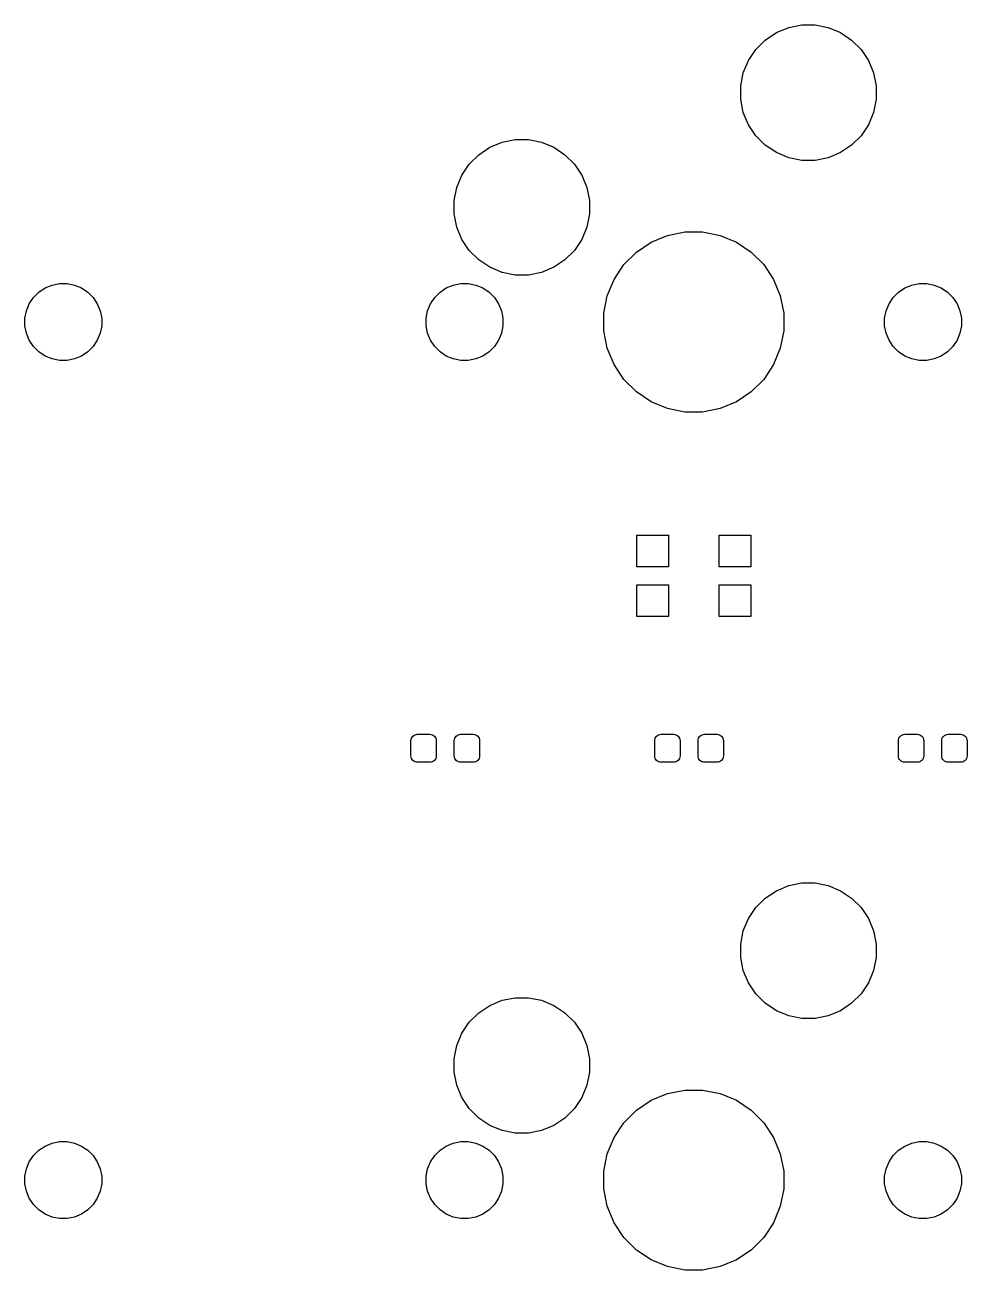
# Model space of a CAD drawing. Extents: x 1.3 to 14.8, y -4.8 to -0.1.
# Drawn here: x 7.756 to 8.578, y -1.562 to -0.476 of the extents above; entities that cross this region are included whole.
import ezdxf

# ---------------------------------------------------------------- set-up
doc = ezdxf.new("R2010")
doc.units = 0
doc.header["$MEASUREMENT"] = 0
doc.layers.add('BLACK', color=7, linetype='CONTINUOUS')

msp = doc.modelspace()

# ---------------------------------------------------------------- linework, layer by layer
at = {"layer": 'BLACK', "linetype": 'CONTINUOUS'}
for p, q in [((8.42277, -0.478214), (8.43418, -0.475945)), ((8.43418, -0.475945), (8.44582, -0.475945)), ((8.44582, -0.475945), (8.45723, -0.478214)), ((8.40235, -0.489129), (8.41203, -0.482666)), ((8.41203, -0.482666), (8.42277, -0.478214)), ((8.45723, -0.478214), (8.46797, -0.482666)), ((8.46797, -0.482666), (8.47765, -0.489129)), ((8.38767, -0.507027), (8.39413, -0.497355)), ((8.39413, -0.497355), (8.40235, -0.489129)), ((8.47765, -0.489129), (8.48587, -0.497355)), ((8.48587, -0.497355), (8.49233, -0.507027)), ((8.38321, -0.517774), (8.38767, -0.507027)), ((8.49233, -0.507027), (8.49679, -0.517774)), ((8.38094, -0.529184), (8.38321, -0.517774)), ((8.49679, -0.517774), (8.49906, -0.529184)), ((8.38094, -0.540816), (8.38094, -0.529184)), ((8.49906, -0.529184), (8.49906, -0.540816)), ((8.38321, -0.552226), (8.38094, -0.540816)), ((8.49906, -0.540816), (8.49679, -0.552226)), ((8.38767, -0.562973), (8.38321, -0.552226)), ((8.49679, -0.552226), (8.49233, -0.562973)), ((8.39413, -0.572645), (8.38767, -0.562973)), ((8.49233, -0.562973), (8.48587, -0.572645)), ((8.40235, -0.580871), (8.39413, -0.572645)), ((8.48587, -0.572645), (8.47765, -0.580871)), ((8.15235, -0.589129), (8.16203, -0.582666)), ((8.16203, -0.582666), (8.17277, -0.578214)), ((8.17277, -0.578214), (8.18418, -0.575945)), ((8.18418, -0.575945), (8.19582, -0.575945)), ((8.19582, -0.575945), (8.20723, -0.578214)), ((8.20723, -0.578214), (8.21797, -0.582666)), ((8.21797, -0.582666), (8.22765, -0.589129)), ((8.41203, -0.587334), (8.40235, -0.580871)), ((8.47765, -0.580871), (8.46797, -0.587334)), ((8.14413, -0.597355), (8.15235, -0.589129)), ((8.22765, -0.589129), (8.23587, -0.597355)), ((8.42277, -0.591786), (8.41203, -0.587334)), ((8.43418, -0.594055), (8.42277, -0.591786)), ((8.44582, -0.594055), (8.43418, -0.594055)), ((8.45723, -0.591786), (8.44582, -0.594055)), ((8.46797, -0.587334), (8.45723, -0.591786)), ((8.13321, -0.617774), (8.13767, -0.607027)), ((8.13767, -0.607027), (8.14413, -0.597355)), ((8.23587, -0.597355), (8.24233, -0.607027)), ((8.24233, -0.607027), (8.24679, -0.617774)), ((8.13094, -0.629184), (8.13321, -0.617774)), ((8.24679, -0.617774), (8.24906, -0.629184)), ((8.13094, -0.640816), (8.13094, -0.629184)), ((8.24906, -0.629184), (8.24906, -0.640816)), ((8.13321, -0.652226), (8.13094, -0.640816)), ((8.24906, -0.640816), (8.24679, -0.652226)), ((8.13767, -0.662973), (8.13321, -0.652226)), ((8.24679, -0.652226), (8.24233, -0.662973)), ((8.30282, -0.665434), (8.3171, -0.659517)), ((8.3171, -0.659517), (8.33227, -0.6565)), ((8.33227, -0.6565), (8.34773, -0.6565)), ((8.34773, -0.6565), (8.3629, -0.659517)), ((8.3629, -0.659517), (8.37718, -0.665434)), ((8.14413, -0.672645), (8.13767, -0.662973)), ((8.15235, -0.680871), (8.14413, -0.672645)), ((8.23587, -0.672645), (8.22765, -0.680871)), ((8.24233, -0.662973), (8.23587, -0.672645)), ((8.28996, -0.674025), (8.30282, -0.665434)), ((8.37718, -0.665434), (8.39004, -0.674025)), ((8.16203, -0.687334), (8.15235, -0.680871)), ((8.22765, -0.680871), (8.21797, -0.687334)), ((8.27903, -0.684959), (8.28996, -0.674025)), ((8.39004, -0.674025), (8.40097, -0.684959)), ((8.17277, -0.691786), (8.16203, -0.687334)), ((8.18418, -0.694055), (8.17277, -0.691786)), ((8.19582, -0.694055), (8.18418, -0.694055)), ((8.20723, -0.691786), (8.19582, -0.694055)), ((8.21797, -0.687334), (8.20723, -0.691786)), ((8.27043, -0.697816), (8.27903, -0.684959)), ((8.40097, -0.684959), (8.40957, -0.697816)), ((7.76865, -0.708979), (7.77413, -0.705313)), ((7.77413, -0.705313), (7.78023, -0.702787)), ((7.78023, -0.702787), (7.7867, -0.7015)), ((7.7867, -0.7015), (7.7933, -0.7015)), ((7.7933, -0.7015), (7.79977, -0.702787)), ((7.79977, -0.702787), (7.80587, -0.705313)), ((7.80587, -0.705313), (7.81135, -0.708979)), ((8.11864, -0.708979), (8.12413, -0.705313)), ((8.12413, -0.705313), (8.13023, -0.702787)), ((8.13023, -0.702787), (8.1367, -0.7015)), ((8.1367, -0.7015), (8.1433, -0.7015)), ((8.1433, -0.7015), (8.14977, -0.702787)), ((8.14977, -0.702787), (8.15587, -0.705313)), ((8.15587, -0.705313), (8.16136, -0.708979)), ((8.26452, -0.712102), (8.27043, -0.697816)), ((8.40957, -0.697816), (8.41548, -0.712102)), ((8.51864, -0.708979), (8.52413, -0.705313)), ((8.52413, -0.705313), (8.53023, -0.702787)), ((8.53023, -0.702787), (8.5367, -0.7015)), ((8.5367, -0.7015), (8.5433, -0.7015)), ((8.5433, -0.7015), (8.54977, -0.702787)), ((8.54977, -0.702787), (8.55587, -0.705313)), ((8.55587, -0.705313), (8.56135, -0.708979)), ((7.76031, -0.719132), (7.76398, -0.713645)), ((7.76398, -0.713645), (7.76865, -0.708979)), ((7.81135, -0.708979), (7.81602, -0.713645)), ((7.81602, -0.713645), (7.81969, -0.719132)), ((8.11031, -0.719132), (8.11398, -0.713645)), ((8.11398, -0.713645), (8.11864, -0.708979)), ((8.16136, -0.708979), (8.16602, -0.713645)), ((8.16602, -0.713645), (8.16969, -0.719132)), ((8.2615, -0.727268), (8.26452, -0.712102)), ((8.41548, -0.712102), (8.4185, -0.727268)), ((8.51031, -0.719132), (8.51398, -0.713645)), ((8.51398, -0.713645), (8.51864, -0.708979)), ((8.56135, -0.708979), (8.56602, -0.713645)), ((8.56602, -0.713645), (8.56969, -0.719132)), ((7.7565, -0.731701), (7.75779, -0.725228)), ((7.75779, -0.725228), (7.76031, -0.719132)), ((7.81969, -0.719132), (7.82221, -0.725228)), ((7.82221, -0.725228), (7.8235, -0.731701)), ((8.1065, -0.731701), (8.10779, -0.725228)), ((8.10779, -0.725228), (8.11031, -0.719132)), ((8.16969, -0.719132), (8.17221, -0.725228)), ((8.17221, -0.725228), (8.1735, -0.731701)), ((8.2615, -0.742732), (8.2615, -0.727268)), ((8.4185, -0.727268), (8.4185, -0.742732)), ((8.5065, -0.731701), (8.50779, -0.725228)), ((8.50779, -0.725228), (8.51031, -0.719132)), ((8.56969, -0.719132), (8.57221, -0.725228)), ((8.57221, -0.725228), (8.5735, -0.731701)), ((7.7565, -0.738299), (7.7565, -0.731701)), ((7.75779, -0.744772), (7.7565, -0.738299)), ((7.8235, -0.738299), (7.82221, -0.744772)), ((7.8235, -0.731701), (7.8235, -0.738299)), ((8.1065, -0.738299), (8.1065, -0.731701)), ((8.10779, -0.744772), (8.1065, -0.738299)), ((8.1735, -0.738299), (8.17221, -0.744772)), ((8.1735, -0.731701), (8.1735, -0.738299)), ((8.5065, -0.738299), (8.5065, -0.731701)), ((8.50779, -0.744772), (8.5065, -0.738299)), ((8.5735, -0.738299), (8.57221, -0.744772)), ((8.5735, -0.731701), (8.5735, -0.738299)), ((7.76031, -0.750868), (7.75779, -0.744772)), ((7.82221, -0.744772), (7.81969, -0.750868)), ((8.11031, -0.750868), (8.10779, -0.744772)), ((8.17221, -0.744772), (8.16969, -0.750868)), ((8.26452, -0.757898), (8.2615, -0.742732)), ((8.4185, -0.742732), (8.41548, -0.757898)), ((8.51031, -0.750868), (8.50779, -0.744772)), ((8.57221, -0.744772), (8.56969, -0.750868)), ((7.76398, -0.756355), (7.76031, -0.750868)), ((7.76865, -0.761021), (7.76398, -0.756355)), ((7.81602, -0.756355), (7.81135, -0.761021)), ((7.81969, -0.750868), (7.81602, -0.756355)), ((8.11398, -0.756355), (8.11031, -0.750868)), ((8.11864, -0.761021), (8.11398, -0.756355)), ((8.16602, -0.756355), (8.16136, -0.761021)), ((8.16969, -0.750868), (8.16602, -0.756355)), ((8.27043, -0.772184), (8.26452, -0.757898)), ((8.41548, -0.757898), (8.40957, -0.772184)), ((8.51398, -0.756355), (8.51031, -0.750868)), ((8.51864, -0.761021), (8.51398, -0.756355)), ((8.56602, -0.756355), (8.56135, -0.761021)), ((8.56969, -0.750868), (8.56602, -0.756355)), ((7.77413, -0.764687), (7.76865, -0.761021)), ((7.78023, -0.767213), (7.77413, -0.764687)), ((7.7867, -0.7685), (7.78023, -0.767213)), ((7.7933, -0.7685), (7.7867, -0.7685)), ((7.79977, -0.767213), (7.7933, -0.7685)), ((7.80587, -0.764687), (7.79977, -0.767213)), ((7.81135, -0.761021), (7.80587, -0.764687)), ((8.12413, -0.764687), (8.11864, -0.761021)), ((8.13023, -0.767213), (8.12413, -0.764687)), ((8.1367, -0.7685), (8.13023, -0.767213)), ((8.1433, -0.7685), (8.1367, -0.7685)), ((8.14977, -0.767213), (8.1433, -0.7685)), ((8.15587, -0.764687), (8.14977, -0.767213)), ((8.16136, -0.761021), (8.15587, -0.764687)), ((8.52413, -0.764687), (8.51864, -0.761021)), ((8.53023, -0.767213), (8.52413, -0.764687)), ((8.5367, -0.7685), (8.53023, -0.767213)), ((8.5433, -0.7685), (8.5367, -0.7685)), ((8.54977, -0.767213), (8.5433, -0.7685)), ((8.55587, -0.764687), (8.54977, -0.767213)), ((8.56135, -0.761021), (8.55587, -0.764687)), ((8.27903, -0.785041), (8.27043, -0.772184)), ((8.40957, -0.772184), (8.40097, -0.785041)), ((8.28996, -0.795975), (8.27903, -0.785041)), ((8.40097, -0.785041), (8.39004, -0.795975)), ((8.30282, -0.804566), (8.28996, -0.795975)), ((8.39004, -0.795975), (8.37718, -0.804566)), ((8.3171, -0.810483), (8.30282, -0.804566)), ((8.33227, -0.8135), (8.3171, -0.810483)), ((8.34773, -0.8135), (8.33227, -0.8135)), ((8.3629, -0.810483), (8.34773, -0.8135)), ((8.37718, -0.804566), (8.3629, -0.810483)), ((8.29024, -0.948472), (8.29024, -0.920913)), ((8.29024, -0.920913), (8.3178, -0.920913)), ((8.3178, -0.920913), (8.3178, -0.948472)), ((8.36228, -0.948472), (8.36228, -0.920913)), ((8.36228, -0.920913), (8.38984, -0.920913)), ((8.38984, -0.920913), (8.38984, -0.948472)), ((8.3178, -0.948472), (8.29024, -0.948472)), ((8.38984, -0.948472), (8.36228, -0.948472)), ((8.29024, -0.99178), (8.29024, -0.96422)), ((8.29024, -0.96422), (8.3178, -0.96422)), ((8.3178, -0.96422), (8.3178, -0.99178)), ((8.36228, -0.99178), (8.36228, -0.96422)), ((8.36228, -0.96422), (8.38984, -0.96422)), ((8.38984, -0.96422), (8.38984, -0.99178)), ((8.3178, -0.99178), (8.29024, -0.99178)), ((8.38984, -0.99178), (8.36228, -0.99178)), ((8.09424, -1.09699), (8.09492, -1.09615)), ((8.09492, -1.09615), (8.09576, -1.09547)), ((8.09576, -1.09547), (8.09671, -1.09496)), ((8.09671, -1.09496), (8.09774, -1.09465)), ((8.09774, -1.09465), (8.09882, -1.09454)), ((8.09882, -1.09454), (8.10984, -1.09454)), ((8.10984, -1.09454), (8.11092, -1.09465)), ((8.11092, -1.09465), (8.11195, -1.09496)), ((8.11195, -1.09496), (8.1129, -1.09547)), ((8.1129, -1.09547), (8.11374, -1.09615)), ((8.11374, -1.09615), (8.11443, -1.09699)), ((8.13203, -1.09699), (8.13272, -1.09615)), ((8.13272, -1.09615), (8.13355, -1.09547)), ((8.13355, -1.09547), (8.1345, -1.09496)), ((8.1345, -1.09496), (8.13554, -1.09465)), ((8.13554, -1.09465), (8.13661, -1.09454)), ((8.13661, -1.09454), (8.14764, -1.09454)), ((8.14764, -1.09454), (8.14871, -1.09465)), ((8.14871, -1.09465), (8.14975, -1.09496)), ((8.14975, -1.09496), (8.1507, -1.09547)), ((8.1507, -1.09547), (8.15154, -1.09615)), ((8.15154, -1.09615), (8.15222, -1.09699)), ((8.30687, -1.09699), (8.30756, -1.09615)), ((8.30756, -1.09615), (8.30839, -1.09547)), ((8.30839, -1.09547), (8.30935, -1.09496)), ((8.30935, -1.09496), (8.31038, -1.09465)), ((8.31038, -1.09465), (8.31146, -1.09454)), ((8.31146, -1.09454), (8.32248, -1.09454)), ((8.32248, -1.09454), (8.32356, -1.09465)), ((8.32356, -1.09465), (8.32459, -1.09496)), ((8.32459, -1.09496), (8.32554, -1.09547)), ((8.32554, -1.09547), (8.32638, -1.09615)), ((8.32638, -1.09615), (8.32706, -1.09699)), ((8.34467, -1.09699), (8.34535, -1.09615)), ((8.34535, -1.09615), (8.34619, -1.09547)), ((8.34619, -1.09547), (8.34714, -1.09496)), ((8.34714, -1.09496), (8.34818, -1.09465)), ((8.34818, -1.09465), (8.34925, -1.09454)), ((8.34925, -1.09454), (8.36028, -1.09454)), ((8.36028, -1.09454), (8.36135, -1.09465)), ((8.36135, -1.09465), (8.36238, -1.09496)), ((8.36238, -1.09496), (8.36334, -1.09547)), ((8.36334, -1.09547), (8.36417, -1.09615)), ((8.36417, -1.09615), (8.36486, -1.09699)), ((8.51951, -1.09699), (8.5202, -1.09615)), ((8.5202, -1.09615), (8.52103, -1.09547)), ((8.52103, -1.09547), (8.52199, -1.09496)), ((8.52199, -1.09496), (8.52302, -1.09465)), ((8.52302, -1.09465), (8.52409, -1.09454)), ((8.52409, -1.09454), (8.53512, -1.09454)), ((8.53512, -1.09454), (8.53619, -1.09465)), ((8.53619, -1.09465), (8.53723, -1.09496)), ((8.53723, -1.09496), (8.53818, -1.09547)), ((8.53818, -1.09547), (8.53902, -1.09615)), ((8.53902, -1.09615), (8.5397, -1.09699)), ((8.55731, -1.09699), (8.55799, -1.09615)), ((8.55799, -1.09615), (8.55883, -1.09547)), ((8.55883, -1.09547), (8.55978, -1.09496)), ((8.55978, -1.09496), (8.56081, -1.09465)), ((8.56081, -1.09465), (8.56189, -1.09454)), ((8.56189, -1.09454), (8.57291, -1.09454)), ((8.57291, -1.09454), (8.57399, -1.09465)), ((8.57399, -1.09465), (8.57502, -1.09496)), ((8.57502, -1.09496), (8.57598, -1.09547)), ((8.57598, -1.09547), (8.57681, -1.09615)), ((8.57681, -1.09615), (8.5775, -1.09699)), ((8.09331, -1.10005), (8.09341, -1.09898)), ((8.09331, -1.11344), (8.09331, -1.10005)), ((8.09341, -1.09898), (8.09373, -1.09794)), ((8.09373, -1.09794), (8.09424, -1.09699)), ((8.11443, -1.09699), (8.11493, -1.09794)), ((8.11493, -1.09794), (8.11525, -1.09898)), ((8.11525, -1.09898), (8.11535, -1.10005)), ((8.11535, -1.10005), (8.11535, -1.11344)), ((8.1311, -1.10005), (8.13121, -1.09898)), ((8.1311, -1.11344), (8.1311, -1.10005)), ((8.13121, -1.09898), (8.13152, -1.09794)), ((8.13152, -1.09794), (8.13203, -1.09699)), ((8.15222, -1.09699), (8.15273, -1.09794)), ((8.15273, -1.09794), (8.15304, -1.09898)), ((8.15304, -1.09898), (8.15315, -1.10005)), ((8.15315, -1.10005), (8.15315, -1.11344)), ((8.30594, -1.10005), (8.30605, -1.09898)), ((8.30594, -1.11344), (8.30594, -1.10005)), ((8.30605, -1.09898), (8.30636, -1.09794)), ((8.30636, -1.09794), (8.30687, -1.09699)), ((8.32706, -1.09699), (8.32757, -1.09794)), ((8.32757, -1.09794), (8.32789, -1.09898)), ((8.32789, -1.09898), (8.32799, -1.10005)), ((8.32799, -1.10005), (8.32799, -1.11344)), ((8.34374, -1.10005), (8.34385, -1.09898)), ((8.34374, -1.11344), (8.34374, -1.10005)), ((8.34385, -1.09898), (8.34416, -1.09794)), ((8.34416, -1.09794), (8.34467, -1.09699)), ((8.36486, -1.09699), (8.36537, -1.09794)), ((8.36537, -1.09794), (8.36568, -1.09898)), ((8.36568, -1.09898), (8.36579, -1.10005)), ((8.36579, -1.10005), (8.36579, -1.11344)), ((8.51858, -1.10005), (8.51869, -1.09898)), ((8.51858, -1.11344), (8.51858, -1.10005)), ((8.51869, -1.09898), (8.519, -1.09794)), ((8.519, -1.09794), (8.51951, -1.09699)), ((8.5397, -1.09699), (8.54021, -1.09794)), ((8.54021, -1.09794), (8.54052, -1.09898)), ((8.54052, -1.09898), (8.54063, -1.10005)), ((8.54063, -1.10005), (8.54063, -1.11344)), ((8.55638, -1.10005), (8.55648, -1.09898)), ((8.55638, -1.11344), (8.55638, -1.10005)), ((8.55648, -1.09898), (8.5568, -1.09794)), ((8.5568, -1.09794), (8.55731, -1.09699)), ((8.5775, -1.09699), (8.57801, -1.09794)), ((8.57801, -1.09794), (8.57832, -1.09898)), ((8.57832, -1.09898), (8.57843, -1.10005)), ((8.57843, -1.10005), (8.57843, -1.11344)), ((8.09341, -1.11451), (8.09331, -1.11344)), ((8.09373, -1.11555), (8.09341, -1.11451)), ((8.09424, -1.1165), (8.09373, -1.11555)), ((8.09492, -1.11733), (8.09424, -1.1165)), ((8.09576, -1.11802), (8.09492, -1.11733)), ((8.09671, -1.11853), (8.09576, -1.11802)), ((8.1129, -1.11802), (8.11195, -1.11853)), ((8.11374, -1.11733), (8.1129, -1.11802)), ((8.11443, -1.1165), (8.11374, -1.11733)), ((8.11493, -1.11555), (8.11443, -1.1165)), ((8.11525, -1.11451), (8.11493, -1.11555)), ((8.11535, -1.11344), (8.11525, -1.11451)), ((8.13121, -1.11451), (8.1311, -1.11344)), ((8.13152, -1.11555), (8.13121, -1.11451)), ((8.13203, -1.1165), (8.13152, -1.11555)), ((8.13272, -1.11733), (8.13203, -1.1165)), ((8.13355, -1.11802), (8.13272, -1.11733)), ((8.1345, -1.11853), (8.13355, -1.11802)), ((8.1507, -1.11802), (8.14975, -1.11853)), ((8.15154, -1.11733), (8.1507, -1.11802)), ((8.15222, -1.1165), (8.15154, -1.11733)), ((8.15273, -1.11555), (8.15222, -1.1165)), ((8.15304, -1.11451), (8.15273, -1.11555)), ((8.15315, -1.11344), (8.15304, -1.11451)), ((8.30605, -1.11451), (8.30594, -1.11344)), ((8.30636, -1.11555), (8.30605, -1.11451)), ((8.30687, -1.1165), (8.30636, -1.11555)), ((8.30756, -1.11733), (8.30687, -1.1165)), ((8.30839, -1.11802), (8.30756, -1.11733)), ((8.30935, -1.11853), (8.30839, -1.11802)), ((8.32554, -1.11802), (8.32459, -1.11853)), ((8.32638, -1.11733), (8.32554, -1.11802)), ((8.32706, -1.1165), (8.32638, -1.11733)), ((8.32757, -1.11555), (8.32706, -1.1165)), ((8.32789, -1.11451), (8.32757, -1.11555)), ((8.32799, -1.11344), (8.32789, -1.11451)), ((8.34385, -1.11451), (8.34374, -1.11344)), ((8.34416, -1.11555), (8.34385, -1.11451)), ((8.34467, -1.1165), (8.34416, -1.11555)), ((8.34535, -1.11733), (8.34467, -1.1165)), ((8.34619, -1.11802), (8.34535, -1.11733)), ((8.34714, -1.11853), (8.34619, -1.11802)), ((8.36334, -1.11802), (8.36238, -1.11853)), ((8.36417, -1.11733), (8.36334, -1.11802)), ((8.36486, -1.1165), (8.36417, -1.11733)), ((8.36537, -1.11555), (8.36486, -1.1165)), ((8.36568, -1.11451), (8.36537, -1.11555)), ((8.36579, -1.11344), (8.36568, -1.11451)), ((8.51869, -1.11451), (8.51858, -1.11344)), ((8.519, -1.11555), (8.51869, -1.11451)), ((8.51951, -1.1165), (8.519, -1.11555)), ((8.5202, -1.11733), (8.51951, -1.1165)), ((8.52103, -1.11802), (8.5202, -1.11733)), ((8.52199, -1.11853), (8.52103, -1.11802)), ((8.53818, -1.11802), (8.53723, -1.11853)), ((8.53902, -1.11733), (8.53818, -1.11802)), ((8.5397, -1.1165), (8.53902, -1.11733)), ((8.54021, -1.11555), (8.5397, -1.1165)), ((8.54052, -1.11451), (8.54021, -1.11555)), ((8.54063, -1.11344), (8.54052, -1.11451)), ((8.55648, -1.11451), (8.55638, -1.11344)), ((8.5568, -1.11555), (8.55648, -1.11451)), ((8.55731, -1.1165), (8.5568, -1.11555)), ((8.55799, -1.11733), (8.55731, -1.1165)), ((8.55883, -1.11802), (8.55799, -1.11733)), ((8.55978, -1.11853), (8.55883, -1.11802)), ((8.57598, -1.11802), (8.57502, -1.11853)), ((8.57681, -1.11733), (8.57598, -1.11802)), ((8.5775, -1.1165), (8.57681, -1.11733)), ((8.57801, -1.11555), (8.5775, -1.1165)), ((8.57832, -1.11451), (8.57801, -1.11555)), ((8.57843, -1.11344), (8.57832, -1.11451)), ((8.09774, -1.11884), (8.09671, -1.11853)), ((8.09882, -1.11895), (8.09774, -1.11884)), ((8.10984, -1.11895), (8.09882, -1.11895)), ((8.11092, -1.11884), (8.10984, -1.11895)), ((8.11195, -1.11853), (8.11092, -1.11884)), ((8.13554, -1.11884), (8.1345, -1.11853)), ((8.13661, -1.11895), (8.13554, -1.11884)), ((8.14764, -1.11895), (8.13661, -1.11895)), ((8.14871, -1.11884), (8.14764, -1.11895)), ((8.14975, -1.11853), (8.14871, -1.11884)), ((8.31038, -1.11884), (8.30935, -1.11853)), ((8.31146, -1.11895), (8.31038, -1.11884)), ((8.32248, -1.11895), (8.31146, -1.11895)), ((8.32356, -1.11884), (8.32248, -1.11895)), ((8.32459, -1.11853), (8.32356, -1.11884)), ((8.34818, -1.11884), (8.34714, -1.11853)), ((8.34925, -1.11895), (8.34818, -1.11884)), ((8.36028, -1.11895), (8.34925, -1.11895)), ((8.36135, -1.11884), (8.36028, -1.11895)), ((8.36238, -1.11853), (8.36135, -1.11884)), ((8.52302, -1.11884), (8.52199, -1.11853)), ((8.52409, -1.11895), (8.52302, -1.11884)), ((8.53512, -1.11895), (8.52409, -1.11895)), ((8.53619, -1.11884), (8.53512, -1.11895)), ((8.53723, -1.11853), (8.53619, -1.11884)), ((8.56081, -1.11884), (8.55978, -1.11853)), ((8.56189, -1.11895), (8.56081, -1.11884)), ((8.57291, -1.11895), (8.56189, -1.11895)), ((8.57399, -1.11884), (8.57291, -1.11895)), ((8.57502, -1.11853), (8.57399, -1.11884)), ((8.41203, -1.23089), (8.42277, -1.22644)), ((8.42277, -1.22644), (8.43418, -1.22417)), ((8.43418, -1.22417), (8.44582, -1.22417)), ((8.44582, -1.22417), (8.45723, -1.22644)), ((8.45723, -1.22644), (8.46797, -1.23089)), ((8.39413, -1.24558), (8.40235, -1.23735)), ((8.40235, -1.23735), (8.41203, -1.23089)), ((8.46797, -1.23089), (8.47765, -1.23735)), ((8.47765, -1.23735), (8.48587, -1.24558)), ((8.38767, -1.25525), (8.39413, -1.24558)), ((8.48587, -1.24558), (8.49233, -1.25525)), ((8.38321, -1.266), (8.38767, -1.25525)), ((8.49233, -1.25525), (8.49679, -1.266)), ((8.38094, -1.27741), (8.38321, -1.266)), ((8.49679, -1.266), (8.49906, -1.27741)), ((8.38094, -1.28904), (8.38094, -1.27741)), ((8.49906, -1.27741), (8.49906, -1.28904)), ((8.38321, -1.30045), (8.38094, -1.28904)), ((8.49906, -1.28904), (8.49679, -1.30045)), ((8.38767, -1.3112), (8.38321, -1.30045)), ((8.49679, -1.30045), (8.49233, -1.3112)), ((8.39413, -1.32087), (8.38767, -1.3112)), ((8.49233, -1.3112), (8.48587, -1.32087)), ((8.17277, -1.32644), (8.18418, -1.32417)), ((8.18418, -1.32417), (8.19582, -1.32417)), ((8.19582, -1.32417), (8.20723, -1.32644)), ((8.40235, -1.3291), (8.39413, -1.32087)), ((8.48587, -1.32087), (8.47765, -1.3291)), ((8.15235, -1.33735), (8.16203, -1.33089)), ((8.16203, -1.33089), (8.17277, -1.32644)), ((8.20723, -1.32644), (8.21797, -1.33089)), ((8.21797, -1.33089), (8.22765, -1.33735)), ((8.41203, -1.33556), (8.40235, -1.3291)), ((8.47765, -1.3291), (8.46797, -1.33556)), ((8.13767, -1.35525), (8.14413, -1.34558)), ((8.14413, -1.34558), (8.15235, -1.33735)), ((8.22765, -1.33735), (8.23587, -1.34558)), ((8.23587, -1.34558), (8.24233, -1.35525)), ((8.42277, -1.34001), (8.41203, -1.33556)), ((8.43418, -1.34228), (8.42277, -1.34001)), ((8.44582, -1.34228), (8.43418, -1.34228)), ((8.45723, -1.34001), (8.44582, -1.34228)), ((8.46797, -1.33556), (8.45723, -1.34001)), ((8.13321, -1.366), (8.13767, -1.35525)), ((8.24233, -1.35525), (8.24679, -1.366)), ((8.13094, -1.37741), (8.13321, -1.366)), ((8.24679, -1.366), (8.24906, -1.37741)), ((8.13094, -1.38904), (8.13094, -1.37741)), ((8.24906, -1.37741), (8.24906, -1.38904)), ((8.13321, -1.40045), (8.13094, -1.38904)), ((8.24906, -1.38904), (8.24679, -1.40045)), ((8.13767, -1.4112), (8.13321, -1.40045)), ((8.24679, -1.40045), (8.24233, -1.4112)), ((8.14413, -1.42087), (8.13767, -1.4112)), ((8.24233, -1.4112), (8.23587, -1.42087)), ((8.30282, -1.41366), (8.3171, -1.40774)), ((8.3171, -1.40774), (8.33227, -1.40472)), ((8.33227, -1.40472), (8.34773, -1.40472)), ((8.34773, -1.40472), (8.3629, -1.40774)), ((8.3629, -1.40774), (8.37718, -1.41366)), ((8.15235, -1.4291), (8.14413, -1.42087)), ((8.23587, -1.42087), (8.22765, -1.4291)), ((8.27903, -1.43318), (8.28996, -1.42225)), ((8.28996, -1.42225), (8.30282, -1.41366)), ((8.37718, -1.41366), (8.39004, -1.42225)), ((8.39004, -1.42225), (8.40097, -1.43318)), ((8.16203, -1.43556), (8.15235, -1.4291)), ((8.22765, -1.4291), (8.21797, -1.43556)), ((8.27043, -1.44604), (8.27903, -1.43318)), ((8.40097, -1.43318), (8.40957, -1.44604)), ((8.17277, -1.44001), (8.16203, -1.43556)), ((8.18418, -1.44228), (8.17277, -1.44001)), ((8.19582, -1.44228), (8.18418, -1.44228)), ((8.20723, -1.44001), (8.19582, -1.44228)), ((8.21797, -1.43556), (8.20723, -1.44001)), ((7.76865, -1.4572), (7.77413, -1.45354)), ((7.77413, -1.45354), (7.78023, -1.45101)), ((7.78023, -1.45101), (7.7867, -1.44972)), ((7.7867, -1.44972), (7.7933, -1.44972)), ((7.7933, -1.44972), (7.79977, -1.45101)), ((7.79977, -1.45101), (7.80587, -1.45354)), ((7.80587, -1.45354), (7.81135, -1.4572)), ((8.11864, -1.4572), (8.12413, -1.45354)), ((8.12413, -1.45354), (8.13023, -1.45101)), ((8.13023, -1.45101), (8.1367, -1.44972)), ((8.1367, -1.44972), (8.1433, -1.44972)), ((8.1433, -1.44972), (8.14977, -1.45101)), ((8.14977, -1.45101), (8.15587, -1.45354)), ((8.15587, -1.45354), (8.16136, -1.4572)), ((8.26452, -1.46033), (8.27043, -1.44604)), ((8.40957, -1.44604), (8.41548, -1.46033)), ((8.51864, -1.4572), (8.52413, -1.45354)), ((8.52413, -1.45354), (8.53023, -1.45101)), ((8.53023, -1.45101), (8.5367, -1.44972)), ((8.5367, -1.44972), (8.5433, -1.44972)), ((8.5433, -1.44972), (8.54977, -1.45101)), ((8.54977, -1.45101), (8.55587, -1.45354)), ((8.55587, -1.45354), (8.56135, -1.4572)), ((7.76031, -1.46736), (7.76398, -1.46187)), ((7.76398, -1.46187), (7.76865, -1.4572)), ((7.81135, -1.4572), (7.81602, -1.46187)), ((7.81602, -1.46187), (7.81969, -1.46736)), ((8.11031, -1.46736), (8.11398, -1.46187)), ((8.11398, -1.46187), (8.11864, -1.4572)), ((8.16136, -1.4572), (8.16602, -1.46187)), ((8.16602, -1.46187), (8.16969, -1.46736)), ((8.2615, -1.47549), (8.26452, -1.46033)), ((8.41548, -1.46033), (8.4185, -1.47549)), ((8.51031, -1.46736), (8.51398, -1.46187)), ((8.51398, -1.46187), (8.51864, -1.4572)), ((8.56135, -1.4572), (8.56602, -1.46187)), ((8.56602, -1.46187), (8.56969, -1.46736)), ((7.7565, -1.47992), (7.75779, -1.47345)), ((7.75779, -1.47345), (7.76031, -1.46736)), ((7.81969, -1.46736), (7.82221, -1.47345)), ((7.82221, -1.47345), (7.8235, -1.47992)), ((8.1065, -1.47992), (8.10779, -1.47345)), ((8.10779, -1.47345), (8.11031, -1.46736)), ((8.16969, -1.46736), (8.17221, -1.47345)), ((8.17221, -1.47345), (8.1735, -1.47992)), ((8.2615, -1.49096), (8.2615, -1.47549)), ((8.4185, -1.47549), (8.4185, -1.49096)), ((8.5065, -1.47992), (8.50779, -1.47345)), ((8.50779, -1.47345), (8.51031, -1.46736)), ((8.56969, -1.46736), (8.57221, -1.47345)), ((8.57221, -1.47345), (8.5735, -1.47992)), ((7.7565, -1.48652), (7.7565, -1.47992)), ((7.75779, -1.493), (7.7565, -1.48652)), ((7.8235, -1.48652), (7.82221, -1.493)), ((7.8235, -1.47992), (7.8235, -1.48652)), ((8.1065, -1.48652), (8.1065, -1.47992)), ((8.10779, -1.493), (8.1065, -1.48652)), ((8.1735, -1.48652), (8.17221, -1.493)), ((8.1735, -1.47992), (8.1735, -1.48652)), ((8.5065, -1.48652), (8.5065, -1.47992)), ((8.50779, -1.493), (8.5065, -1.48652)), ((8.5735, -1.48652), (8.57221, -1.493)), ((8.5735, -1.47992), (8.5735, -1.48652)), ((7.76031, -1.49909), (7.75779, -1.493)), ((7.82221, -1.493), (7.81969, -1.49909)), ((8.11031, -1.49909), (8.10779, -1.493)), ((8.17221, -1.493), (8.16969, -1.49909)), ((8.26452, -1.50612), (8.2615, -1.49096)), ((8.4185, -1.49096), (8.41548, -1.50612)), ((8.51031, -1.49909), (8.50779, -1.493)), ((8.57221, -1.493), (8.56969, -1.49909)), ((7.76398, -1.50458), (7.76031, -1.49909)), ((7.76865, -1.50925), (7.76398, -1.50458)), ((7.81602, -1.50458), (7.81135, -1.50925)), ((7.81969, -1.49909), (7.81602, -1.50458)), ((8.11398, -1.50458), (8.11031, -1.49909)), ((8.11864, -1.50925), (8.11398, -1.50458)), ((8.16602, -1.50458), (8.16136, -1.50925)), ((8.16969, -1.49909), (8.16602, -1.50458)), ((8.27043, -1.52041), (8.26452, -1.50612)), ((8.41548, -1.50612), (8.40957, -1.52041)), ((8.51398, -1.50458), (8.51031, -1.49909)), ((8.51864, -1.50925), (8.51398, -1.50458)), ((8.56602, -1.50458), (8.56135, -1.50925)), ((8.56969, -1.49909), (8.56602, -1.50458)), ((7.77413, -1.51291), (7.76865, -1.50925)), ((7.78023, -1.51544), (7.77413, -1.51291)), ((7.7867, -1.51672), (7.78023, -1.51544)), ((7.7933, -1.51672), (7.7867, -1.51672)), ((7.79977, -1.51544), (7.7933, -1.51672)), ((7.80587, -1.51291), (7.79977, -1.51544)), ((7.81135, -1.50925), (7.80587, -1.51291)), ((8.12413, -1.51291), (8.11864, -1.50925)), ((8.13023, -1.51544), (8.12413, -1.51291)), ((8.1367, -1.51672), (8.13023, -1.51544)), ((8.1433, -1.51672), (8.1367, -1.51672)), ((8.14977, -1.51544), (8.1433, -1.51672)), ((8.15587, -1.51291), (8.14977, -1.51544)), ((8.16136, -1.50925), (8.15587, -1.51291)), ((8.52413, -1.51291), (8.51864, -1.50925)), ((8.53023, -1.51544), (8.52413, -1.51291)), ((8.5367, -1.51672), (8.53023, -1.51544)), ((8.5433, -1.51672), (8.5367, -1.51672)), ((8.54977, -1.51544), (8.5433, -1.51672)), ((8.55587, -1.51291), (8.54977, -1.51544)), ((8.56135, -1.50925), (8.55587, -1.51291)), ((8.27903, -1.53327), (8.27043, -1.52041)), ((8.40957, -1.52041), (8.40097, -1.53327)), ((8.28996, -1.5442), (8.27903, -1.53327)), ((8.40097, -1.53327), (8.39004, -1.5442)), ((8.30282, -1.55279), (8.28996, -1.5442)), ((8.39004, -1.5442), (8.37718, -1.55279)), ((8.3171, -1.55871), (8.30282, -1.55279)), ((8.33227, -1.56172), (8.3171, -1.55871)), ((8.34773, -1.56172), (8.33227, -1.56172)), ((8.3629, -1.55871), (8.34773, -1.56172)), ((8.37718, -1.55279), (8.3629, -1.55871))]:
    msp.add_line(p, q, dxfattribs=at)

doc.saveas('drawing.dxf')
